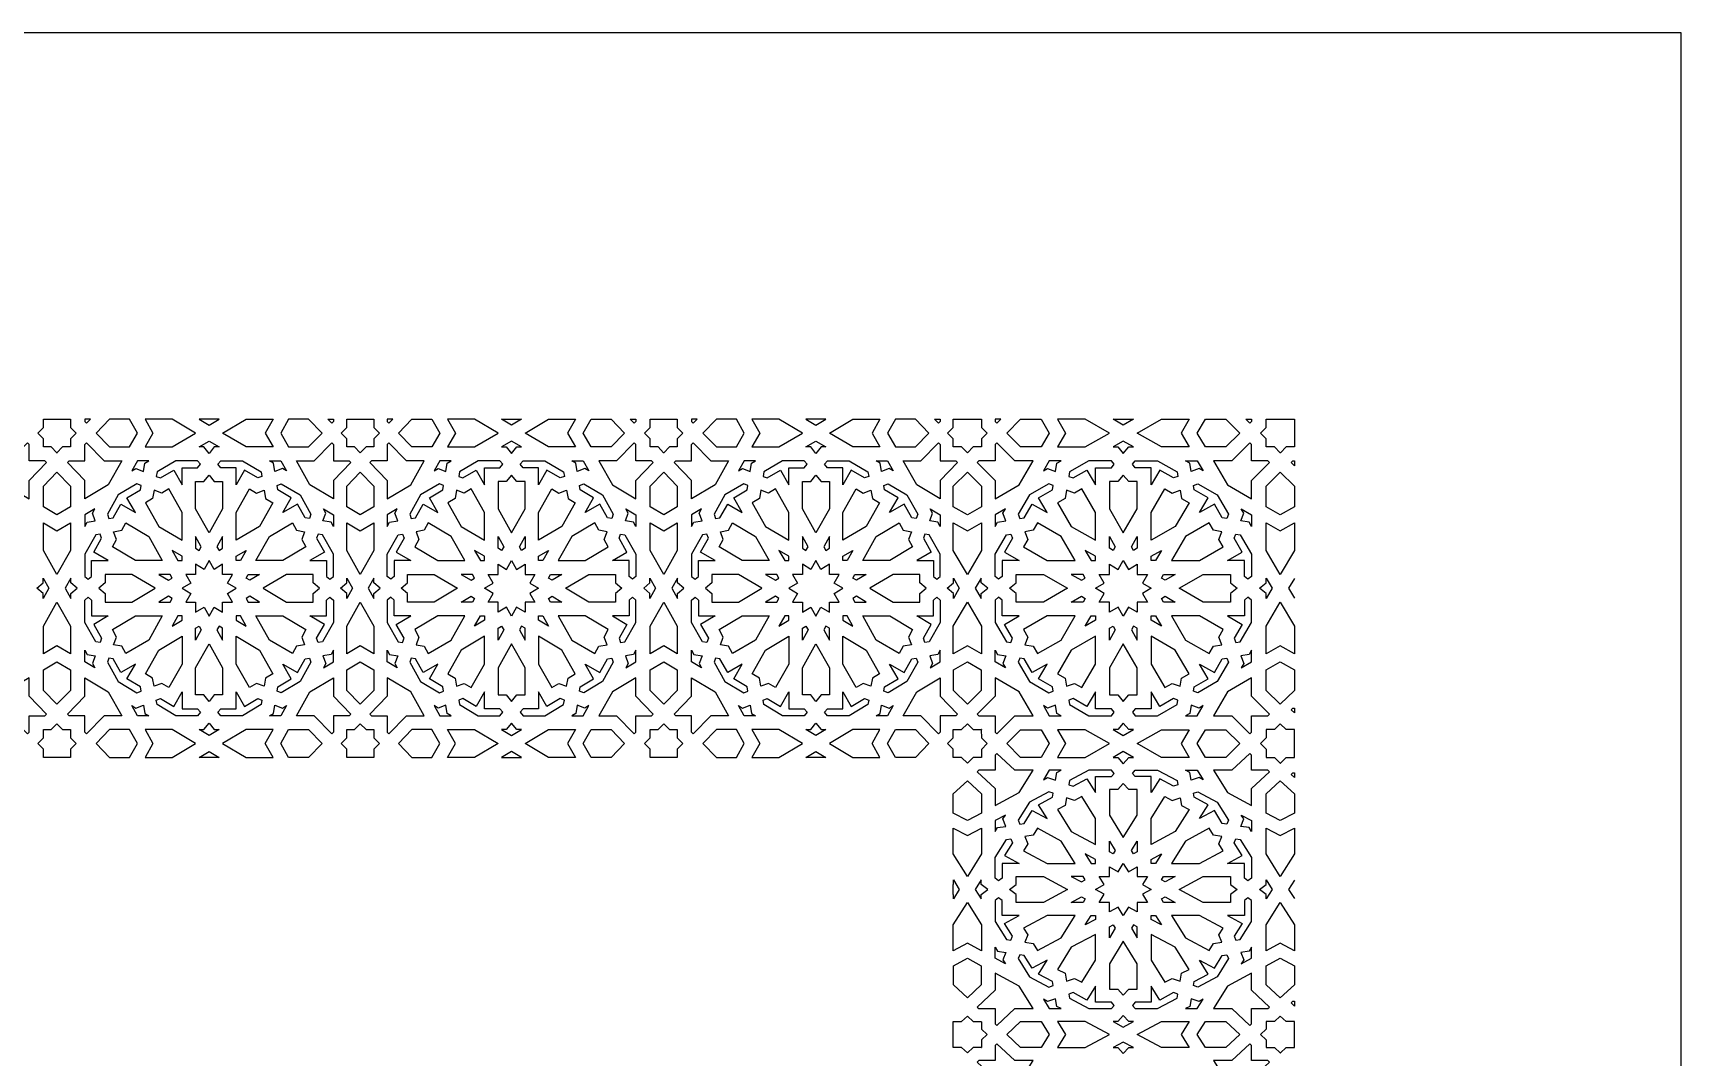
# Model space of a CAD drawing. Extents: x -430 to 430, y -362 to 362.
# Drawn here: x 89 to 430, y 150.5 to 362.5 of the extents above; entities that cross this region are included whole.
import ezdxf

# ---------------------------------------------------------------- set-up
doc = ezdxf.new("R2010")
doc.units = 0
doc.layers.add('LAYER_1', color=18, linetype='CONTINUOUS')

msp = doc.modelspace()

# ---------------------------------------------------------------- linework, layer by layer
at = {"layer": 'LAYER_1'}
for points in [[(-430, -362.5), (430, -362.5), (430, 362.5), (-430, 362.5)], [(94.01, 282.52), (96.82, 282.52), (96.83, 282.52), (96.83, 280.84), (97.98, 279.65), (96.83, 278.47), (96.83, 276.78), (96.82, 276.78), (95.19, 276.78), (94.02, 275.6), (94.03, 275.6), (94.03, 275.6), (94.03, 275.6), (94.03, 275.6), (94.03, 275.6), (94.02, 275.6), (94.02, 275.6), (94.02, 275.6), (94.01, 275.6), (94.01, 275.6), (94.01, 275.6), (94, 275.6), (94, 275.6), (94, 275.6), (94, 275.6), (93.99, 275.6), (94, 275.6), (94, 275.6), (92.84, 276.78), (91.21, 276.78), (91.2, 276.78), (91.2, 278.47), (90.04, 279.65), (91.2, 280.84), (91.2, 282.52), (91.21, 282.52)], [(99.8, 282.52), (99.8, 282.03), (100.13, 281.68), (100.95, 282.52)], [(102.11, 279.65), (104.91, 276.78), (109.04, 276.78), (110.66, 279.65), (109.04, 282.52), (104.91, 282.52)], [(112.27, 282.52), (113.88, 279.65), (112.27, 276.78), (117.86, 276.78), (122.7, 279.65), (117.86, 282.52)], [(123.45, 282.52), (125.49, 281.31), (127.54, 282.52)], [(138.72, 282.52), (137.1, 279.65), (138.72, 276.78), (133.13, 276.78), (128.29, 279.65), (133.13, 282.52)], [(141.94, 282.52), (140.33, 279.65), (141.94, 276.78), (146.08, 276.78), (148.88, 279.65), (146.08, 282.52)], [(150.04, 282.52), (151.19, 282.52), (151.19, 282.03), (150.85, 281.68)], [(156.77, 282.52), (159.58, 282.52), (159.58, 282.52), (159.58, 280.84), (160.74, 279.65), (159.58, 278.47), (159.58, 276.78), (159.58, 276.78), (157.95, 276.78), (156.77, 275.6), (155.6, 276.78), (153.97, 276.78), (153.96, 276.78), (153.96, 278.47), (152.81, 279.65), (153.96, 280.84), (153.96, 282.52), (153.97, 282.52)], [(163.51, 282.52), (162.36, 282.52), (162.36, 282.03), (162.69, 281.68)], [(171.6, 282.52), (173.22, 279.65), (171.6, 276.78), (167.46, 276.78), (164.67, 279.65), (167.46, 282.52)], [(174.83, 282.52), (176.44, 279.65), (174.83, 276.78), (180.42, 276.78), (185.26, 279.65), (180.42, 282.52)], [(190.1, 282.52), (188.05, 281.31), (186.01, 282.52)], [(201.28, 282.52), (199.66, 279.65), (201.28, 276.78), (195.69, 276.78), (190.85, 279.65), (195.69, 282.52)], [(211.44, 279.65), (208.64, 276.78), (204.5, 276.78), (202.89, 279.65), (204.5, 282.52), (208.64, 282.52)], [(213.75, 282.52), (213.75, 282.03), (213.41, 281.68), (212.59, 282.52)], [(219.54, 282.52), (222.34, 282.52), (222.35, 282.52), (222.35, 280.84), (223.5, 279.65), (222.35, 278.47), (222.35, 276.78), (222.34, 276.78), (220.71, 276.78), (219.55, 275.6), (219.55, 275.6), (219.56, 275.6), (219.55, 275.6), (219.55, 275.6), (219.55, 275.6), (219.54, 275.6), (219.54, 275.6), (219.54, 275.6), (219.54, 275.6), (219.53, 275.6), (219.53, 275.6), (219.53, 275.6), (219.52, 275.6), (219.52, 275.6), (219.52, 275.6), (219.51, 275.6), (219.52, 275.6), (219.52, 275.6), (218.36, 276.78), (216.73, 276.78), (216.72, 276.78), (216.72, 278.47), (215.57, 279.65), (216.72, 280.84), (216.72, 282.52), (216.73, 282.52)], [(225.32, 282.52), (225.32, 282.03), (225.66, 281.68), (226.48, 282.52)], [(227.63, 279.65), (230.43, 276.78), (234.57, 276.78), (236.18, 279.65), (234.57, 282.52), (230.43, 282.52)], [(237.79, 282.52), (239.41, 279.65), (237.79, 276.78), (243.38, 276.78), (248.22, 279.65), (243.38, 282.52)], [(248.97, 282.52), (251.02, 281.31), (253.06, 282.52)], [(264.24, 282.52), (262.63, 279.65), (264.24, 276.78), (258.65, 276.78), (253.81, 279.65), (258.65, 282.52)], [(267.47, 282.52), (265.85, 279.65), (267.47, 276.78), (271.61, 276.78), (274.4, 279.65), (271.61, 282.52)], [(275.56, 282.52), (276.71, 282.52), (276.71, 282.03), (276.38, 281.68)], [(282.35, 282.52), (285.24, 282.52), (285.25, 282.52), (285.25, 280.84), (286.44, 279.65), (285.25, 278.47), (285.25, 276.78), (285.24, 276.78), (283.56, 276.78), (282.35, 275.6), (281.14, 276.78), (279.45, 276.78), (279.45, 276.78), (279.45, 278.47), (278.25, 279.65), (279.45, 280.84), (279.45, 282.52), (279.45, 282.52)], [(289.3, 282.52), (288.1, 282.52), (288.1, 282.03), (288.45, 281.68)], [(297.65, 282.52), (299.31, 279.65), (297.65, 276.78), (293.38, 276.78), (290.49, 279.65), (293.38, 282.52)], [(300.98, 282.52), (302.64, 279.65), (300.98, 276.78), (306.74, 276.78), (311.74, 279.65), (306.74, 282.52)], [(316.73, 282.52), (314.62, 281.31), (312.51, 282.52)], [(328.26, 282.52), (326.6, 279.65), (328.26, 276.78), (322.5, 276.78), (317.5, 279.65), (322.5, 282.52)], [(338.74, 279.65), (335.86, 276.78), (331.59, 276.78), (329.93, 279.65), (331.59, 282.52), (335.86, 282.52)], [(341.13, 282.52), (341.13, 282.03), (340.78, 281.68), (339.94, 282.52)], [(350, 278.47), (350, 276.78), (350, 276.78), (348.31, 276.78), (347.11, 275.6), (347.11, 275.6), (347.12, 275.6), (347.12, 275.6), (347.11, 275.6), (347.11, 275.6), (347.11, 275.6), (347.11, 275.6), (347.1, 275.6), (347.1, 275.6), (347.1, 275.6), (347.09, 275.6), (347.09, 275.6), (347.09, 275.6), (347.08, 275.6), (347.08, 275.6), (347.08, 275.6), (347.08, 275.6), (347.09, 275.6), (345.89, 276.78), (344.2, 276.78), (344.2, 276.78), (344.2, 278.47), (343, 279.65), (344.2, 280.84), (344.2, 282.52), (344.2, 282.52), (347.1, 282.52), (350, 282.52), (350, 282.52), (350, 280.84)], [(83.39, 268.94), (88.23, 266.07), (88.23, 269.86), (91.84, 273.57), (91.5, 273.92), (88.23, 273.92), (88.23, 277.28), (87.89, 277.63), (84.28, 273.92), (80.6, 273.92)], [(104.64, 268.94), (99.8, 266.07), (99.8, 269.86), (96.18, 273.57), (96.52, 273.92), (99.8, 273.92), (99.8, 277.28), (100.13, 277.63), (103.75, 273.92), (107.43, 273.92)], [(125.49, 278), (127.54, 276.78), (126.57, 276.78), (125.49, 275.45), (124.41, 276.78), (123.45, 276.78)], [(146.35, 268.94), (143.56, 273.92), (147.24, 273.92), (150.85, 277.63), (151.19, 277.28), (151.19, 273.92), (154.47, 273.92), (154.81, 273.57), (151.19, 269.86), (151.19, 266.07)], [(167.2, 268.94), (169.99, 273.92), (166.31, 273.92), (162.69, 277.63), (162.36, 277.28), (162.36, 273.92), (159.08, 273.92), (158.74, 273.57), (162.36, 269.86), (162.36, 266.07)], [(188.05, 278), (186.01, 276.78), (186.97, 276.78), (188.05, 275.45), (189.13, 276.78), (190.1, 276.78)], [(208.91, 268.94), (213.75, 266.07), (213.75, 269.86), (217.37, 273.57), (217.03, 273.92), (213.75, 273.92), (213.75, 277.28), (213.41, 277.63), (209.8, 273.92), (206.12, 273.92)], [(230.16, 268.94), (225.32, 266.07), (225.32, 269.86), (221.7, 273.57), (222.04, 273.92), (225.32, 273.92), (225.32, 277.28), (225.66, 277.63), (229.27, 273.92), (232.95, 273.92)], [(251.02, 278), (253.06, 276.78), (252.1, 276.78), (251.02, 275.45), (249.94, 276.78), (248.97, 276.78)], [(271.87, 268.94), (269.08, 273.92), (272.76, 273.92), (276.38, 277.63), (276.71, 277.28), (276.71, 273.92), (279.99, 273.92), (280.33, 273.57), (276.71, 269.86), (276.71, 266.07)], [(293.1, 268.94), (295.98, 273.92), (292.18, 273.92), (288.45, 277.63), (288.1, 277.28), (288.1, 273.92), (284.73, 273.92), (284.38, 273.57), (288.1, 269.86), (288.1, 266.07)], [(314.62, 278), (312.51, 276.78), (313.51, 276.78), (314.62, 275.45), (315.73, 276.78), (316.73, 276.78)], [(336.14, 268.94), (341.13, 266.07), (341.13, 269.86), (344.86, 273.57), (344.51, 273.92), (341.13, 273.92), (341.13, 277.28), (340.78, 277.63), (337.06, 273.92), (333.26, 273.92)], [(110.66, 273.92), (109.48, 271.81), (110.31, 272.31), (111.9, 271.71), (112.18, 273.42), (113.02, 273.92)], [(118.61, 273.92), (114.72, 271.61), (114.57, 270.69), (115.42, 270.37), (118.18, 272.01), (119.91, 268.94), (119.91, 272.48), (123.1, 272.48), (123.68, 273.2), (123.1, 273.92)], [(132.38, 273.92), (136.27, 271.61), (136.42, 270.69), (135.57, 270.37), (132.8, 272.01), (131.08, 268.94), (131.08, 272.48), (127.89, 272.48), (127.31, 273.2), (127.89, 273.92)], [(140.33, 273.92), (141.51, 271.81), (140.68, 272.31), (139.09, 271.71), (138.81, 273.42), (137.97, 273.92)], [(173.22, 273.92), (172.04, 271.81), (172.87, 272.31), (174.46, 271.71), (174.74, 273.42), (175.58, 273.92)], [(181.17, 273.92), (177.28, 271.61), (177.13, 270.69), (177.98, 270.37), (180.74, 272.01), (182.47, 268.94), (182.47, 272.48), (185.66, 272.48), (186.24, 273.2), (185.66, 273.92)], [(194.94, 273.92), (198.83, 271.61), (198.98, 270.69), (198.13, 270.37), (195.36, 272.01), (193.64, 268.94), (193.64, 272.48), (190.45, 272.48), (189.87, 273.2), (190.45, 273.92)], [(202.89, 273.92), (204.07, 271.81), (203.24, 272.31), (201.65, 271.71), (201.37, 273.42), (200.53, 273.92)], [(236.18, 273.92), (235, 271.81), (235.83, 272.31), (237.42, 271.71), (237.7, 273.42), (238.54, 273.92)], [(244.13, 273.92), (240.24, 271.61), (240.09, 270.69), (240.94, 270.37), (243.71, 272.01), (245.43, 268.94), (245.43, 272.48), (248.62, 272.48), (249.2, 273.2), (248.62, 273.92)], [(257.9, 273.92), (261.79, 271.61), (261.94, 270.69), (261.09, 270.37), (258.33, 272.01), (256.6, 268.94), (256.6, 272.48), (253.41, 272.48), (252.83, 273.2), (253.41, 273.92)], [(265.85, 273.92), (267.03, 271.81), (266.2, 272.31), (264.61, 271.71), (264.33, 273.42), (263.49, 273.92)], [(299.31, 273.92), (298.09, 271.81), (298.96, 272.31), (300.59, 271.71), (300.88, 273.42), (301.75, 273.92)], [(307.51, 273.92), (303.5, 271.61), (303.34, 270.69), (304.22, 270.37), (307.08, 272.01), (308.85, 268.94), (308.85, 272.48), (312.15, 272.48), (312.75, 273.2), (312.15, 273.92)], [(321.72, 273.92), (325.74, 271.61), (325.89, 270.69), (325.02, 270.37), (322.16, 272.01), (320.39, 268.94), (320.39, 272.48), (317.09, 272.48), (316.49, 273.2), (317.09, 273.92)], [(329.93, 273.92), (331.15, 271.81), (330.28, 272.31), (328.65, 271.71), (328.35, 273.42), (327.49, 273.92)], [(350, 272.91), (349.34, 273.57), (349.69, 273.92), (350, 273.92)], [(94.01, 271.54), (96.83, 268.67), (96.83, 264.42), (94.01, 262.76), (91.2, 264.42), (91.2, 268.67)], [(125.49, 270.95), (126.57, 269.61), (128.29, 269.61), (128.29, 263.97), (125.49, 259), (122.7, 263.97), (122.7, 269.61), (124.41, 269.61)], [(156.77, 271.54), (159.58, 268.67), (159.58, 264.42), (156.77, 262.76), (153.96, 264.42), (153.96, 268.67)], [(188.05, 270.95), (186.97, 269.61), (185.26, 269.61), (185.26, 263.97), (188.05, 259), (190.85, 263.97), (190.85, 269.61), (189.13, 269.61)], [(219.54, 271.54), (222.35, 268.67), (222.35, 264.42), (219.54, 262.76), (216.72, 264.42), (216.72, 268.67)], [(251.02, 270.95), (252.1, 269.61), (253.81, 269.61), (253.81, 263.97), (251.02, 259), (248.22, 263.97), (248.22, 269.61), (249.94, 269.61)], [(282.35, 271.54), (285.25, 268.67), (285.25, 264.42), (282.35, 262.76), (279.45, 264.42), (279.45, 268.67)], [(314.62, 270.95), (313.51, 269.61), (311.74, 269.61), (311.74, 263.97), (314.62, 259), (317.5, 263.97), (317.5, 269.61), (315.73, 269.61)], [(347.1, 271.54), (350, 268.67), (350, 264.42), (347.1, 262.76), (344.2, 264.42), (344.2, 268.67)], [(106.68, 266.84), (104.44, 262.85), (104.75, 261.97), (105.65, 262.13), (107.24, 264.97), (110.23, 263.2), (108.5, 266.27), (111.27, 267.91), (111.42, 268.83), (110.57, 269.15)], [(114.09, 267.81), (113.81, 266.1), (112.32, 265.22), (115.07, 260.34), (119.91, 257.47), (119.91, 263.21), (117.16, 268.09), (115.68, 267.21)], [(136.9, 267.81), (137.18, 266.1), (138.67, 265.22), (135.92, 260.34), (131.08, 257.47), (131.08, 263.21), (133.83, 268.09), (135.31, 267.21)], [(144.31, 266.84), (146.55, 262.85), (146.24, 261.97), (145.34, 262.13), (143.75, 264.97), (140.76, 263.2), (142.49, 266.27), (139.72, 267.91), (139.57, 268.83), (140.42, 269.15)], [(169.24, 266.84), (166.99, 262.85), (167.31, 261.97), (168.21, 262.13), (169.8, 264.97), (172.79, 263.2), (171.06, 266.27), (173.83, 267.91), (173.98, 268.83), (173.13, 269.15)], [(176.65, 267.81), (176.37, 266.1), (174.88, 265.22), (177.62, 260.34), (182.47, 257.47), (182.47, 263.21), (179.72, 268.09), (178.24, 267.21)], [(199.46, 267.81), (199.74, 266.1), (201.23, 265.22), (198.48, 260.34), (193.64, 257.47), (193.64, 263.21), (196.39, 268.09), (197.87, 267.21)], [(206.87, 266.84), (209.11, 262.85), (208.8, 261.97), (207.9, 262.13), (206.3, 264.97), (203.32, 263.2), (205.04, 266.27), (202.28, 267.91), (202.13, 268.83), (202.98, 269.15)], [(232.2, 266.84), (229.96, 262.85), (230.27, 261.97), (231.17, 262.13), (232.77, 264.97), (235.75, 263.2), (234.03, 266.27), (236.79, 267.91), (236.94, 268.83), (236.09, 269.15)], [(239.61, 267.81), (239.33, 266.1), (237.84, 265.22), (240.59, 260.34), (245.43, 257.47), (245.43, 263.21), (242.68, 268.09), (241.2, 267.21)], [(262.42, 267.81), (262.7, 266.1), (264.19, 265.22), (261.45, 260.34), (256.6, 257.47), (256.6, 263.21), (259.35, 268.09), (260.83, 267.21)], [(269.83, 266.84), (272.08, 262.85), (271.76, 261.97), (270.86, 262.13), (269.27, 264.97), (266.28, 263.2), (268.01, 266.27), (265.24, 267.91), (265.09, 268.83), (265.94, 269.15)], [(295.21, 266.84), (292.89, 262.85), (293.22, 261.97), (294.14, 262.13), (295.79, 264.97), (298.87, 263.2), (297.09, 266.27), (299.94, 267.91), (300.1, 268.83), (299.22, 269.15)], [(302.85, 267.81), (302.56, 266.1), (301.03, 265.22), (303.86, 260.34), (308.85, 257.47), (308.85, 263.21), (306.02, 268.09), (304.49, 267.21)], [(326.39, 267.81), (326.68, 266.1), (328.21, 265.22), (325.38, 260.34), (320.39, 257.47), (320.39, 263.21), (323.22, 268.09), (324.75, 267.21)], [(334.03, 266.84), (336.35, 262.85), (336.02, 261.97), (335.1, 262.13), (333.45, 264.97), (330.37, 263.2), (332.15, 266.27), (329.29, 267.91), (329.14, 268.83), (330.01, 269.15)], [(99.8, 262.76), (99.8, 260.33), (100.28, 261.19), (101.95, 261.49), (101.36, 263.11), (101.84, 263.97)], [(151.19, 262.76), (151.19, 260.33), (150.71, 261.19), (149.04, 261.49), (149.63, 263.11), (149.15, 263.97)], [(162.36, 262.76), (162.36, 260.33), (162.84, 261.19), (164.51, 261.49), (163.92, 263.11), (164.4, 263.97)], [(213.75, 262.76), (213.75, 260.33), (213.27, 261.19), (211.6, 261.49), (212.19, 263.11), (211.71, 263.97)], [(225.32, 262.76), (225.32, 260.33), (225.8, 261.19), (227.47, 261.49), (226.88, 263.11), (227.36, 263.97)], [(276.71, 262.76), (276.71, 260.33), (276.23, 261.19), (274.56, 261.49), (275.15, 263.11), (274.67, 263.97)], [(288.1, 262.76), (288.1, 260.33), (288.6, 261.19), (290.32, 261.49), (289.72, 263.11), (290.22, 263.97)], [(341.13, 262.76), (341.13, 260.33), (340.63, 261.19), (338.91, 261.49), (339.52, 263.11), (339.02, 263.97)], [(94.01, 259.45), (96.83, 261.1), (96.83, 255.36), (94.01, 250.39), (91.2, 255.36), (91.2, 261.1)], [(115.81, 253.26), (110.23, 253.26), (105.47, 256.08), (106.33, 257.61), (105.74, 259.24), (107.41, 259.53), (108.27, 261.05), (113.02, 258.23)], [(145.25, 259.24), (144.66, 257.61), (145.52, 256.08), (140.76, 253.26), (135.17, 253.26), (137.97, 258.23), (142.72, 261.05), (143.58, 259.53)], [(156.77, 259.45), (159.58, 261.1), (159.58, 255.36), (156.77, 250.39), (153.96, 255.36), (153.96, 261.1)], [(168.3, 259.24), (168.89, 257.61), (168.03, 256.08), (172.78, 253.26), (178.37, 253.26), (175.58, 258.23), (170.83, 261.05), (169.97, 259.53)], [(197.73, 253.26), (203.32, 253.26), (208.08, 256.08), (207.22, 257.61), (207.81, 259.24), (206.14, 259.53), (205.28, 261.05), (200.53, 258.23)], [(219.54, 259.45), (222.35, 261.1), (222.35, 255.36), (219.54, 250.39), (216.72, 255.36), (216.72, 261.1)], [(241.34, 253.26), (235.75, 253.26), (230.99, 256.08), (231.85, 257.61), (231.26, 259.24), (232.93, 259.53), (233.79, 261.05), (238.54, 258.23)], [(270.77, 259.24), (270.18, 257.61), (271.04, 256.08), (266.29, 253.26), (260.7, 253.26), (263.49, 258.23), (268.24, 261.05), (269.1, 259.53)], [(282.35, 259.45), (285.25, 261.1), (285.25, 255.36), (282.35, 250.39), (279.45, 255.36), (279.45, 261.1)], [(294.24, 259.24), (294.85, 257.61), (293.96, 256.08), (298.87, 253.26), (304.63, 253.26), (301.75, 258.23), (296.84, 261.05), (295.96, 259.53)], [(324.61, 253.26), (330.37, 253.26), (335.28, 256.08), (334.39, 257.61), (335, 259.24), (333.28, 259.53), (332.39, 261.05), (327.49, 258.23)], [(347.1, 259.45), (350, 261.1), (350, 255.36), (347.1, 250.39), (344.2, 255.36), (344.2, 261.1)], [(99.8, 254.6), (99.8, 249.98), (100.49, 249.39), (101.19, 249.98), (101.19, 253.26), (104.64, 253.26), (101.65, 255.03), (103.25, 257.87), (102.94, 258.75), (102.04, 258.59)], [(122.7, 258.24), (122.7, 255.81), (123.45, 255.36), (123.88, 256.13)], [(128.29, 258.24), (127.11, 256.13), (127.54, 255.36), (128.29, 255.81)], [(146.35, 253.26), (149.8, 253.26), (149.8, 249.98), (150.49, 249.39), (151.19, 249.98), (151.19, 254.6), (148.95, 258.59), (148.05, 258.75), (147.74, 257.87), (149.33, 255.03)], [(167.2, 253.26), (163.75, 253.26), (163.75, 249.98), (163.05, 249.39), (162.36, 249.98), (162.36, 254.6), (164.6, 258.59), (165.5, 258.75), (165.81, 257.87), (164.21, 255.03)], [(185.26, 258.24), (186.44, 256.13), (186.01, 255.36), (185.26, 255.81)], [(190.85, 258.24), (190.85, 255.81), (190.1, 255.36), (189.67, 256.13)], [(213.75, 254.6), (213.75, 249.98), (213.05, 249.39), (212.36, 249.98), (212.36, 253.26), (208.91, 253.26), (211.89, 255.03), (210.3, 257.87), (210.61, 258.75), (211.51, 258.59)], [(225.32, 254.6), (225.32, 249.98), (226.02, 249.39), (226.71, 249.98), (226.71, 253.26), (230.16, 253.26), (227.18, 255.03), (228.77, 257.87), (228.46, 258.75), (227.56, 258.59)], [(248.22, 258.24), (248.22, 255.81), (248.97, 255.36), (249.4, 256.13)], [(253.81, 258.24), (252.63, 256.13), (253.06, 255.36), (253.81, 255.81)], [(271.87, 253.26), (275.32, 253.26), (275.32, 249.98), (276.02, 249.39), (276.71, 249.98), (276.71, 254.6), (274.47, 258.59), (273.57, 258.75), (273.26, 257.87), (274.86, 255.03)], [(293.1, 253.26), (289.55, 253.26), (289.55, 249.98), (288.83, 249.39), (288.1, 249.98), (288.1, 254.6), (290.42, 258.59), (291.35, 258.75), (291.67, 257.87), (290.02, 255.03)], [(311.74, 258.24), (312.95, 256.13), (312.51, 255.36), (311.74, 255.81)], [(317.5, 258.24), (317.5, 255.81), (316.73, 255.36), (316.28, 256.13)], [(341.13, 254.6), (341.13, 249.98), (340.41, 249.39), (339.69, 249.98), (339.69, 253.26), (336.14, 253.26), (339.22, 255.03), (337.57, 257.87), (337.89, 258.75), (338.82, 258.59)], [(117.86, 255.37), (119.04, 253.26), (119.91, 253.26), (119.91, 254.15)], [(122.7, 242.55), (124.47, 243.6), (125.49, 241.78), (126.52, 243.6), (128.29, 242.55), (128.29, 244.65), (130.33, 244.65), (129.31, 246.47), (131.08, 247.52), (129.31, 248.57), (130.33, 250.39), (128.29, 250.39), (128.29, 252.5), (126.52, 251.44), (125.49, 253.26), (124.47, 251.44), (122.7, 252.5), (122.7, 250.39), (120.65, 250.39), (121.68, 248.57), (119.91, 247.52), (121.68, 246.47), (120.65, 244.65), (122.7, 244.65)], [(133.13, 255.37), (131.95, 253.26), (131.08, 253.26), (131.08, 254.15)], [(180.42, 255.37), (181.6, 253.26), (182.47, 253.26), (182.47, 254.15)], [(190.85, 242.55), (189.08, 243.6), (188.05, 241.78), (187.03, 243.6), (185.26, 242.55), (185.26, 244.65), (183.21, 244.65), (184.24, 246.47), (182.46, 247.52), (184.24, 248.57), (183.21, 250.39), (185.26, 250.39), (185.26, 252.5), (187.03, 251.44), (188.05, 253.26), (189.08, 251.44), (190.85, 252.5), (190.85, 250.39), (192.89, 250.39), (191.87, 248.57), (193.64, 247.52), (191.87, 246.47), (192.89, 244.65), (190.85, 244.65)], [(195.69, 255.37), (194.51, 253.26), (193.64, 253.26), (193.64, 254.15)], [(243.38, 255.37), (244.56, 253.26), (245.43, 253.26), (245.43, 254.15)], [(248.22, 242.55), (249.99, 243.6), (251.02, 241.78), (252.04, 243.6), (253.81, 242.55), (253.81, 244.65), (255.86, 244.65), (254.83, 246.47), (256.61, 247.52), (254.83, 248.57), (255.86, 250.39), (253.81, 250.39), (253.81, 252.5), (252.04, 251.44), (251.02, 253.26), (249.99, 251.44), (248.22, 252.5), (248.22, 250.39), (246.18, 250.39), (247.2, 248.57), (245.43, 247.52), (247.2, 246.47), (246.18, 244.65), (248.22, 244.65)], [(258.65, 255.37), (257.47, 253.26), (256.6, 253.26), (256.6, 254.15)], [(306.74, 255.37), (307.96, 253.26), (308.85, 253.26), (308.85, 254.15)], [(317.5, 242.55), (315.67, 243.6), (314.62, 241.78), (313.56, 243.6), (311.74, 242.55), (311.74, 244.65), (309.63, 244.65), (310.68, 246.47), (308.85, 247.52), (310.68, 248.57), (309.63, 250.39), (311.74, 250.39), (311.74, 252.5), (313.56, 251.44), (314.62, 253.26), (315.67, 251.44), (317.5, 252.5), (317.5, 250.39), (319.61, 250.39), (318.56, 248.57), (320.39, 247.52), (318.56, 246.47), (319.61, 244.65), (317.5, 244.65)], [(322.5, 255.37), (321.28, 253.26), (320.39, 253.26), (320.39, 254.15)], [(89.87, 247.52), (91.17, 248.63), (91.17, 249.63), (92.35, 247.52), (91.17, 245.42), (91.17, 246.42)], [(98.16, 247.52), (96.86, 248.63), (96.86, 249.63), (95.68, 247.52), (96.86, 245.42), (96.86, 246.42)], [(102.68, 247.52), (103.99, 246.42), (103.99, 244.65), (109.48, 244.65), (114.32, 247.52), (109.48, 250.39), (103.99, 250.39), (103.99, 248.63)], [(115.06, 250.39), (117.11, 249.18), (117.86, 249.63), (117.43, 250.39)], [(135.92, 250.39), (133.88, 249.18), (133.13, 249.63), (133.56, 250.39)], [(136.67, 247.52), (141.51, 244.65), (147, 244.65), (147, 246.42), (148.3, 247.52), (147, 248.63), (147, 250.39), (141.51, 250.39)], [(152.68, 247.52), (153.99, 248.63), (153.99, 249.63), (155.17, 247.52), (153.99, 245.42), (153.99, 246.42)], [(160.86, 247.52), (159.56, 248.63), (159.56, 249.63), (158.38, 247.52), (159.56, 245.42), (159.56, 246.42)], [(176.88, 247.52), (172.04, 244.65), (166.55, 244.65), (166.55, 246.42), (165.24, 247.52), (166.55, 248.63), (166.55, 250.39), (172.04, 250.39)], [(177.62, 250.39), (179.67, 249.18), (180.42, 249.63), (179.99, 250.39)], [(198.48, 250.39), (196.44, 249.18), (195.69, 249.63), (196.12, 250.39)], [(210.86, 247.52), (209.56, 246.42), (209.56, 244.65), (204.07, 244.65), (199.23, 247.52), (204.07, 250.39), (209.56, 250.39), (209.56, 248.63)], [(215.39, 247.52), (216.69, 248.63), (216.69, 249.63), (217.87, 247.52), (216.69, 245.42), (216.69, 246.42)], [(223.68, 247.52), (222.38, 248.63), (222.38, 249.63), (221.2, 247.52), (222.38, 245.42), (222.38, 246.42)], [(228.21, 247.52), (229.51, 246.42), (229.51, 244.65), (235, 244.65), (239.84, 247.52), (235, 250.39), (229.51, 250.39), (229.51, 248.63)], [(240.59, 250.39), (242.63, 249.18), (243.38, 249.63), (242.95, 250.39)], [(261.45, 250.39), (259.4, 249.18), (258.65, 249.63), (259.08, 250.39)], [(262.19, 247.52), (267.03, 244.65), (272.52, 244.65), (272.52, 246.42), (273.83, 247.52), (272.52, 248.63), (272.52, 250.39), (267.03, 250.39)], [(278.21, 247.52), (279.51, 248.63), (279.51, 249.63), (280.69, 247.52), (279.51, 245.42), (279.51, 246.42)], [(286.57, 247.52), (285.22, 248.63), (285.22, 249.63), (284, 247.52), (285.22, 245.42), (285.22, 246.42)], [(303.09, 247.52), (298.09, 244.65), (292.43, 244.65), (292.43, 246.42), (291.09, 247.52), (292.43, 248.63), (292.43, 250.39), (298.09, 250.39)], [(303.86, 250.39), (305.97, 249.18), (306.74, 249.63), (306.3, 250.39)], [(325.38, 250.39), (323.27, 249.18), (322.5, 249.63), (322.94, 250.39)], [(338.15, 247.52), (336.81, 246.42), (336.81, 244.65), (331.15, 244.65), (326.15, 247.52), (331.15, 250.39), (336.81, 250.39), (336.81, 248.63)], [(342.82, 247.52), (344.16, 248.63), (344.16, 249.63), (345.38, 247.52), (344.16, 245.42), (344.16, 246.42)], [(104.64, 241.79), (101.65, 240.02), (103.25, 237.18), (102.94, 236.3), (102.04, 236.46), (99.8, 240.45), (99.8, 245.07), (100.49, 245.66), (101.19, 245.07), (101.19, 241.79)], [(115.06, 244.65), (117.43, 244.65), (117.86, 245.42), (117.11, 245.87)], [(133.13, 245.42), (133.56, 244.65), (135.92, 244.65), (133.88, 245.87)], [(146.35, 241.79), (149.8, 241.79), (149.8, 245.07), (150.49, 245.66), (151.19, 245.07), (151.19, 240.45), (148.95, 236.46), (148.05, 236.3), (147.74, 237.18), (149.33, 240.02)], [(167.2, 241.79), (163.75, 241.79), (163.75, 245.07), (163.05, 245.66), (162.36, 245.07), (162.36, 240.45), (164.6, 236.46), (165.5, 236.3), (165.81, 237.18), (164.21, 240.02)], [(180.42, 245.42), (179.99, 244.65), (177.62, 244.65), (179.67, 245.87)], [(198.48, 244.65), (196.12, 244.65), (195.69, 245.42), (196.44, 245.87)], [(208.91, 241.79), (211.89, 240.02), (210.3, 237.18), (210.61, 236.3), (211.51, 236.46), (213.75, 240.45), (213.75, 245.07), (213.05, 245.66), (212.36, 245.07), (212.36, 241.79)], [(230.16, 241.79), (227.18, 240.02), (228.77, 237.18), (228.46, 236.3), (227.56, 236.46), (225.32, 240.45), (225.32, 245.07), (226.02, 245.66), (226.71, 245.07), (226.71, 241.79)], [(240.59, 244.65), (242.95, 244.65), (243.38, 245.42), (242.63, 245.87)], [(258.65, 245.42), (259.08, 244.65), (261.45, 244.65), (259.4, 245.87)], [(271.87, 241.79), (275.32, 241.79), (275.32, 245.07), (276.02, 245.66), (276.71, 245.07), (276.71, 240.45), (274.47, 236.46), (273.57, 236.3), (273.26, 237.18), (274.86, 240.02)], [(293.1, 241.79), (289.55, 241.79), (289.55, 245.07), (288.83, 245.66), (288.1, 245.07), (288.1, 240.45), (290.42, 236.46), (291.35, 236.3), (291.67, 237.18), (290.02, 240.02)], [(306.74, 245.42), (306.3, 244.65), (303.86, 244.65), (305.97, 245.87)], [(325.38, 244.65), (322.94, 244.65), (322.5, 245.42), (323.27, 245.87)], [(336.14, 241.79), (339.22, 240.02), (337.57, 237.18), (337.89, 236.3), (338.82, 236.46), (341.13, 240.45), (341.13, 245.07), (340.41, 245.66), (339.69, 245.07), (339.69, 241.79)], [(94.01, 244.66), (96.83, 239.68), (96.83, 233.94), (94.01, 235.6), (91.2, 233.94), (91.2, 239.68)], [(156.77, 244.66), (159.58, 239.68), (159.58, 233.94), (156.77, 235.6), (153.96, 233.94), (153.96, 239.68)], [(219.54, 244.66), (222.35, 239.68), (222.35, 233.94), (219.54, 235.6), (216.72, 233.94), (216.72, 239.68)], [(282.35, 244.66), (285.25, 239.68), (285.25, 233.94), (282.35, 235.6), (279.45, 233.94), (279.45, 239.68)], [(347.1, 244.66), (350, 239.68), (350, 233.94), (347.1, 235.6), (344.2, 233.94), (344.2, 239.68)], [(105.74, 235.81), (106.33, 237.44), (105.47, 238.97), (110.23, 241.79), (115.81, 241.79), (113.02, 236.81), (108.27, 234), (107.41, 235.52)], [(117.86, 239.68), (119.91, 240.9), (119.91, 241.79), (119.04, 241.79)], [(123.45, 239.68), (123.88, 238.92), (122.7, 236.81), (122.7, 239.24)], [(127.54, 239.68), (127.11, 238.92), (128.29, 236.81), (128.29, 239.24)], [(131.08, 241.79), (131.08, 240.9), (133.13, 239.68), (131.95, 241.79)], [(145.25, 235.81), (143.58, 235.52), (142.72, 234), (137.97, 236.81), (135.17, 241.79), (140.76, 241.79), (145.52, 238.97), (144.66, 237.44)], [(168.3, 235.81), (169.97, 235.52), (170.83, 234), (175.58, 236.81), (178.37, 241.79), (172.78, 241.79), (168.03, 238.97), (168.89, 237.44)], [(182.47, 241.79), (182.47, 240.9), (180.42, 239.68), (181.6, 241.79)], [(186.01, 239.68), (186.44, 238.92), (185.26, 236.81), (185.26, 239.24)], [(190.1, 239.68), (189.67, 238.92), (190.85, 236.81), (190.85, 239.24)], [(195.69, 239.68), (193.64, 240.9), (193.64, 241.79), (194.51, 241.79)], [(207.81, 235.81), (207.22, 237.44), (208.08, 238.97), (203.32, 241.79), (197.73, 241.79), (200.53, 236.81), (205.28, 234), (206.14, 235.52)], [(231.26, 235.81), (231.85, 237.44), (230.99, 238.97), (235.75, 241.79), (241.34, 241.79), (238.54, 236.81), (233.79, 234), (232.93, 235.52)], [(243.38, 239.68), (245.43, 240.9), (245.43, 241.79), (244.56, 241.79)], [(248.97, 239.68), (249.4, 238.92), (248.22, 236.81), (248.22, 239.24)], [(253.06, 239.68), (252.63, 238.92), (253.81, 236.81), (253.81, 239.24)], [(256.6, 241.79), (256.6, 240.9), (258.65, 239.68), (257.47, 241.79)], [(270.77, 235.81), (269.1, 235.52), (268.24, 234), (263.49, 236.81), (260.7, 241.79), (266.29, 241.79), (271.04, 238.97), (270.18, 237.44)], [(294.24, 235.81), (295.96, 235.52), (296.84, 234), (301.75, 236.81), (304.63, 241.79), (298.87, 241.79), (293.96, 238.97), (294.85, 237.44)], [(308.85, 241.79), (308.85, 240.9), (306.74, 239.68), (307.96, 241.79)], [(312.51, 239.68), (312.95, 238.92), (311.74, 236.81), (311.74, 239.24)], [(316.73, 239.68), (316.28, 238.92), (317.5, 236.81), (317.5, 239.24)], [(322.5, 239.68), (320.39, 240.9), (320.39, 241.79), (321.28, 241.79)], [(335, 235.81), (334.39, 237.44), (335.28, 238.97), (330.37, 241.79), (324.61, 241.79), (327.49, 236.81), (332.39, 234), (333.28, 235.52)], [(119.91, 237.58), (119.91, 231.84), (117.16, 226.96), (115.68, 227.84), (114.09, 227.24), (113.81, 228.95), (112.32, 229.83), (115.07, 234.71)], [(125.49, 236.05), (128.29, 231.08), (128.29, 225.44), (126.57, 225.44), (125.49, 224.1), (124.41, 225.44), (122.7, 225.44), (122.7, 231.08)], [(136.9, 227.24), (135.31, 227.84), (133.83, 226.96), (131.08, 231.84), (131.08, 237.58), (135.92, 234.71), (138.67, 229.83), (137.18, 228.95)], [(176.65, 227.24), (178.24, 227.84), (179.72, 226.96), (182.47, 231.84), (182.47, 237.58), (177.62, 234.71), (174.88, 229.83), (176.37, 228.95)], [(188.05, 236.05), (185.26, 231.08), (185.26, 225.44), (186.97, 225.44), (188.05, 224.1), (189.13, 225.44), (190.85, 225.44), (190.85, 231.08)], [(193.64, 237.58), (193.64, 231.84), (196.39, 226.96), (197.87, 227.84), (199.46, 227.24), (199.74, 228.95), (201.23, 229.83), (198.48, 234.71)], [(245.43, 237.58), (245.43, 231.84), (242.68, 226.96), (241.2, 227.84), (239.61, 227.24), (239.33, 228.95), (237.84, 229.83), (240.59, 234.71)], [(251.02, 236.05), (253.81, 231.08), (253.81, 225.44), (252.1, 225.44), (251.02, 224.1), (249.94, 225.44), (248.22, 225.44), (248.22, 231.08)], [(262.42, 227.24), (260.83, 227.84), (259.35, 226.96), (256.6, 231.84), (256.6, 237.58), (261.45, 234.71), (264.19, 229.83), (262.7, 228.95)], [(302.85, 227.24), (304.49, 227.84), (306.02, 226.96), (308.85, 231.84), (308.85, 237.58), (303.86, 234.71), (301.03, 229.83), (302.56, 228.95)], [(314.62, 236.05), (311.74, 231.08), (311.74, 225.44), (313.51, 225.44), (314.62, 224.1), (315.73, 225.44), (317.5, 225.44), (317.5, 231.08)], [(320.39, 237.58), (320.39, 231.84), (323.22, 226.96), (324.75, 227.84), (326.39, 227.24), (326.68, 228.95), (328.21, 229.83), (325.38, 234.71)], [(94.01, 232.29), (96.83, 230.63), (96.83, 226.38), (94.01, 223.51), (91.2, 226.38), (91.2, 230.63)], [(101.95, 233.56), (101.36, 231.93), (101.84, 231.07), (99.8, 232.29), (99.8, 234.71), (100.28, 233.85)], [(106.68, 228.21), (110.57, 225.9), (111.42, 226.22), (111.27, 227.14), (108.5, 228.78), (110.23, 231.84), (107.24, 230.08), (105.65, 232.92), (104.75, 233.07), (104.44, 232.2)], [(140.76, 231.84), (143.75, 230.08), (145.34, 232.92), (146.24, 233.07), (146.55, 232.2), (144.31, 228.21), (140.42, 225.9), (139.57, 226.22), (139.72, 227.14), (142.49, 228.78)], [(149.04, 233.56), (149.63, 231.93), (149.15, 231.07), (151.19, 232.29), (151.19, 234.71), (150.71, 233.85)], [(156.77, 232.29), (159.57, 230.63), (159.57, 226.38), (156.77, 223.51), (153.98, 226.38), (153.98, 230.63)], [(164.51, 233.56), (163.92, 231.93), (164.4, 231.07), (162.36, 232.29), (162.36, 234.71), (162.84, 233.85)], [(172.79, 231.84), (169.8, 230.08), (168.21, 232.92), (167.31, 233.07), (166.99, 232.2), (169.24, 228.21), (173.13, 225.9), (173.98, 226.22), (173.83, 227.14), (171.06, 228.78)], [(206.87, 228.21), (202.98, 225.9), (202.13, 226.22), (202.28, 227.14), (205.04, 228.78), (203.32, 231.84), (206.3, 230.08), (207.9, 232.92), (208.8, 233.07), (209.11, 232.2)], [(211.6, 233.56), (212.19, 231.93), (211.71, 231.07), (213.75, 232.29), (213.75, 234.71), (213.27, 233.85)], [(219.54, 232.29), (222.35, 230.63), (222.35, 226.38), (219.54, 223.51), (216.72, 226.38), (216.72, 230.63)], [(227.47, 233.56), (226.88, 231.93), (227.36, 231.07), (225.32, 232.29), (225.32, 234.71), (225.8, 233.85)], [(232.2, 228.21), (236.09, 225.9), (236.94, 226.22), (236.79, 227.14), (234.03, 228.78), (235.75, 231.84), (232.77, 230.08), (231.17, 232.92), (230.27, 233.07), (229.96, 232.2)], [(266.28, 231.84), (269.27, 230.08), (270.86, 232.92), (271.76, 233.07), (272.08, 232.2), (269.83, 228.21), (265.94, 225.9), (265.09, 226.22), (265.24, 227.14), (268.01, 228.78)], [(274.56, 233.56), (275.15, 231.93), (274.67, 231.07), (276.71, 232.29), (276.71, 234.71), (276.23, 233.85)], [(282.35, 232.29), (285.23, 230.63), (285.23, 226.38), (282.35, 223.51), (279.46, 226.38), (279.46, 230.63)], [(290.32, 233.56), (289.72, 231.93), (290.22, 231.07), (288.1, 232.29), (288.1, 234.71), (288.6, 233.85)], [(298.87, 231.84), (295.79, 230.08), (294.14, 232.92), (293.22, 233.07), (292.89, 232.2), (295.21, 228.21), (299.22, 225.9), (300.1, 226.22), (299.94, 227.14), (297.09, 228.78)], [(334.03, 228.21), (330.01, 225.9), (329.14, 226.22), (329.29, 227.14), (332.15, 228.78), (330.37, 231.84), (333.45, 230.08), (335.1, 232.92), (336.02, 233.07), (336.35, 232.2)], [(338.91, 233.56), (339.52, 231.93), (339.02, 231.07), (341.13, 232.29), (341.13, 234.71), (340.63, 233.85)], [(347.1, 232.29), (350, 230.63), (350, 226.38), (347.1, 223.51), (344.2, 226.38), (344.2, 230.63)], [(83.39, 226.1), (80.6, 221.13), (84.28, 221.13), (87.89, 217.42), (88.23, 217.77), (88.23, 221.13), (91.5, 221.13), (91.84, 221.48), (88.23, 225.19), (88.23, 228.97)], [(104.64, 226.1), (107.43, 221.13), (103.75, 221.13), (100.13, 217.42), (99.8, 217.77), (99.8, 221.13), (96.52, 221.13), (96.18, 221.48), (99.8, 225.19), (99.8, 228.97)], [(154.81, 221.48), (154.47, 221.13), (151.19, 221.13), (151.19, 217.77), (150.85, 217.42), (147.24, 221.13), (143.56, 221.13), (146.35, 226.1), (151.19, 228.97), (151.19, 225.19)], [(158.74, 221.48), (159.08, 221.13), (162.36, 221.13), (162.36, 217.77), (162.69, 217.42), (166.31, 221.13), (169.99, 221.13), (167.2, 226.1), (162.36, 228.97), (162.36, 225.19)], [(208.91, 226.1), (206.12, 221.13), (209.8, 221.13), (213.41, 217.42), (213.75, 217.77), (213.75, 221.13), (217.03, 221.13), (217.37, 221.48), (213.75, 225.19), (213.75, 228.97)], [(230.16, 226.1), (232.95, 221.13), (229.27, 221.13), (225.66, 217.42), (225.32, 217.77), (225.32, 221.13), (222.04, 221.13), (221.7, 221.48), (225.32, 225.19), (225.32, 228.97)], [(280.33, 221.48), (279.99, 221.13), (276.71, 221.13), (276.71, 217.77), (276.38, 217.42), (272.76, 221.13), (269.08, 221.13), (271.87, 226.1), (276.71, 228.97), (276.71, 225.19)], [(284.38, 221.48), (284.73, 221.13), (288.1, 221.13), (288.1, 217.77), (288.45, 217.42), (292.18, 221.13), (295.98, 221.13), (293.1, 226.1), (288.1, 228.97), (288.1, 225.19)], [(336.14, 226.1), (333.26, 221.13), (337.06, 221.13), (340.78, 217.42), (341.13, 217.77), (341.13, 221.13), (344.51, 221.13), (344.86, 221.48), (341.13, 225.19), (341.13, 228.97)], [(119.91, 226.11), (119.91, 222.57), (123.1, 222.57), (123.68, 221.85), (123.1, 221.13), (118.61, 221.13), (114.72, 223.44), (114.57, 224.36), (115.42, 224.68), (118.18, 223.04)], [(131.08, 226.11), (132.8, 223.04), (135.57, 224.68), (136.42, 224.36), (136.27, 223.44), (132.38, 221.13), (127.89, 221.13), (127.31, 221.85), (127.89, 222.57), (131.08, 222.57)], [(182.47, 226.11), (180.74, 223.04), (177.98, 224.68), (177.13, 224.36), (177.28, 223.44), (181.17, 221.13), (185.66, 221.13), (186.24, 221.85), (185.66, 222.57), (182.47, 222.57)], [(193.64, 226.11), (193.64, 222.57), (190.45, 222.57), (189.87, 221.85), (190.45, 221.13), (194.94, 221.13), (198.83, 223.44), (198.98, 224.36), (198.13, 224.68), (195.36, 223.04)], [(245.43, 226.11), (245.43, 222.57), (248.62, 222.57), (249.2, 221.85), (248.62, 221.13), (244.13, 221.13), (240.24, 223.44), (240.09, 224.36), (240.94, 224.68), (243.71, 223.04)], [(256.6, 226.11), (258.33, 223.04), (261.09, 224.68), (261.94, 224.36), (261.79, 223.44), (257.9, 221.13), (253.41, 221.13), (252.83, 221.85), (253.41, 222.57), (256.6, 222.57)], [(308.85, 226.11), (307.08, 223.04), (304.22, 224.68), (303.34, 224.36), (303.5, 223.44), (307.51, 221.13), (312.15, 221.13), (312.75, 221.85), (312.15, 222.57), (308.85, 222.57)], [(320.39, 226.11), (320.39, 222.57), (317.09, 222.57), (316.49, 221.85), (317.09, 221.13), (321.72, 221.13), (325.74, 223.44), (325.89, 224.36), (325.02, 224.68), (322.16, 223.04)], [(111.9, 223.34), (112.18, 221.63), (113.02, 221.13), (110.66, 221.13), (109.48, 223.24), (110.31, 222.74)], [(139.09, 223.34), (140.68, 222.74), (141.51, 223.24), (140.33, 221.13), (137.97, 221.13), (138.81, 221.63)], [(174.46, 223.34), (172.87, 222.74), (172.04, 223.24), (173.22, 221.13), (175.58, 221.13), (174.74, 221.63)], [(201.65, 223.34), (201.37, 221.63), (200.53, 221.13), (202.89, 221.13), (204.07, 223.24), (203.24, 222.74)], [(237.42, 223.34), (237.7, 221.63), (238.54, 221.13), (236.18, 221.13), (235, 223.24), (235.83, 222.74)], [(264.61, 223.34), (266.2, 222.74), (267.03, 223.24), (265.85, 221.13), (263.49, 221.13), (264.33, 221.63)], [(300.59, 223.34), (298.96, 222.74), (298.09, 223.24), (299.31, 221.13), (301.75, 221.13), (300.88, 221.63)], [(328.65, 223.34), (328.35, 221.63), (327.49, 221.13), (329.93, 221.13), (331.15, 223.24), (330.28, 222.74)], [(350, 221.74), (349.34, 222.39), (349.69, 222.74), (350, 222.74)], [(94.01, 219.45), (95.19, 218.26), (96.82, 218.26), (96.83, 218.26), (96.82, 218.26), (96.83, 218.26), (96.83, 216.58), (97.98, 215.39), (96.83, 214.2), (96.83, 212.52), (96.82, 212.52), (94.01, 212.52), (91.21, 212.52), (91.2, 212.52), (91.2, 214.2), (90.04, 215.39), (91.2, 216.58), (91.2, 218.26), (91.2, 218.26), (91.2, 218.26), (91.21, 218.26), (92.84, 218.26)], [(102.11, 215.39), (104.91, 212.52), (109.04, 212.52), (110.66, 215.39), (109.04, 218.26), (104.91, 218.26)], [(112.27, 218.26), (113.88, 215.39), (112.27, 212.52), (117.86, 212.52), (122.7, 215.39), (117.86, 218.26)], [(125.49, 219.6), (126.57, 218.26), (127.54, 218.26), (125.49, 217.05), (123.45, 218.26), (124.41, 218.26)], [(128.29, 215.39), (133.13, 212.52), (138.72, 212.52), (137.1, 215.39), (138.72, 218.26), (133.13, 218.26)], [(141.94, 212.52), (140.33, 215.39), (141.94, 218.26), (146.08, 218.26), (148.88, 215.39), (146.08, 212.52)], [(156.77, 219.45), (157.95, 218.26), (159.58, 218.26), (159.58, 218.26), (159.58, 218.26), (159.58, 218.26), (159.58, 216.58), (160.74, 215.39), (159.58, 214.2), (159.58, 212.52), (159.58, 212.52), (156.77, 212.52), (153.97, 212.52), (153.96, 212.52), (153.96, 214.2), (152.81, 215.39), (153.96, 216.58), (153.96, 218.26), (153.97, 218.26), (153.96, 218.26), (153.97, 218.26), (155.6, 218.26)], [(171.6, 212.52), (173.22, 215.39), (171.6, 218.26), (167.46, 218.26), (164.67, 215.39), (167.46, 212.52)], [(185.26, 215.39), (180.42, 212.52), (174.83, 212.52), (176.44, 215.39), (174.83, 218.26), (180.42, 218.26)], [(188.05, 219.6), (186.97, 218.26), (186.01, 218.26), (188.05, 217.05), (190.1, 218.26), (189.13, 218.26)], [(201.28, 218.26), (199.66, 215.39), (201.28, 212.52), (195.69, 212.52), (190.85, 215.39), (195.69, 218.26)], [(211.44, 215.39), (208.64, 212.52), (204.5, 212.52), (202.89, 215.39), (204.5, 218.26), (208.64, 218.26)], [(219.54, 219.45), (220.71, 218.26), (222.34, 218.26), (222.35, 218.26), (222.34, 218.26), (222.35, 218.26), (222.35, 216.58), (223.5, 215.39), (222.35, 214.2), (222.35, 212.52), (222.34, 212.52), (219.54, 212.52), (216.73, 212.52), (216.72, 212.52), (216.72, 214.2), (215.57, 215.39), (216.72, 216.58), (216.72, 218.26), (216.73, 218.26), (216.72, 218.26), (216.73, 218.26), (218.36, 218.26)], [(227.63, 215.39), (230.43, 212.52), (234.57, 212.52), (236.18, 215.39), (234.57, 218.26), (230.43, 218.26)], [(237.79, 218.26), (239.41, 215.39), (237.79, 212.52), (243.38, 212.52), (248.22, 215.39), (243.38, 218.26)], [(251.02, 219.6), (252.1, 218.26), (253.06, 218.26), (251.02, 217.05), (248.97, 218.26), (249.94, 218.26)], [(253.81, 215.39), (258.65, 212.52), (264.24, 212.52), (262.63, 215.39), (264.24, 218.26), (258.65, 218.26)], [(267.47, 212.52), (265.85, 215.39), (267.47, 218.26), (271.61, 218.26), (274.4, 215.39), (271.61, 212.52)], [(282.35, 219.45), (283.56, 218.26), (285.24, 218.26), (285.25, 218.26), (285.24, 218.26), (285.25, 218.26), (285.25, 218.24), (285.24, 218.24), (285.25, 216.56), (286.44, 215.37), (285.25, 214.18), (285.25, 212.5), (285.24, 212.5), (283.56, 212.5), (282.35, 211.31), (281.14, 212.5), (279.45, 212.5), (279.45, 212.5), (279.45, 212.52), (279.45, 212.52), (279.45, 214.2), (278.25, 215.39), (279.45, 216.58), (279.45, 216.57), (279.45, 218.24), (279.45, 218.24), (279.45, 218.26), (279.45, 218.26), (279.45, 218.26), (279.45, 218.26), (281.14, 218.26)], [(297.65, 218.24), (299.31, 215.37), (297.65, 212.5), (293.38, 212.5), (290.49, 215.37), (293.38, 218.24)], [(300.98, 218.24), (302.64, 215.37), (300.98, 212.5), (306.74, 212.5), (311.74, 215.37), (306.74, 218.24)], [(314.62, 219.6), (313.51, 218.26), (312.51, 218.26), (314.62, 217.05), (316.73, 218.26), (315.73, 218.26)], [(328.26, 218.24), (326.6, 215.37), (328.26, 212.5), (322.5, 212.5), (317.5, 215.37), (322.5, 218.24)], [(338.74, 215.37), (335.86, 212.5), (331.59, 212.5), (329.93, 215.37), (331.59, 218.24), (335.86, 218.24)], [(350, 218.25), (350, 218.26), (350, 218.26), (350, 218.26), (350, 218.26), (348.31, 218.26), (347.1, 219.45), (345.89, 218.26), (344.2, 218.26), (344.2, 218.26), (344.2, 218.26), (344.2, 218.26), (344.2, 216.58), (343, 215.39), (344.2, 214.2), (344.2, 212.52), (344.2, 212.52), (345.89, 212.51), (347.09, 211.31), (347.08, 211.31), (347.08, 211.31), (347.08, 211.31), (347.08, 211.31), (347.09, 211.31), (347.09, 211.31), (347.09, 211.31), (347.1, 211.31), (347.1, 211.31), (347.1, 211.31), (347.11, 211.31), (347.11, 211.31), (347.11, 211.31), (347.11, 211.31), (347.12, 211.31), (347.12, 211.31), (347.11, 211.31), (347.11, 211.31), (348.31, 212.5), (350, 212.5), (350, 212.5), (350, 214.18), (350, 216.56), (350, 218.24)], [(123.46, 212.52), (123.45, 212.52), (125.49, 213.73), (127.54, 212.52), (127.53, 212.52)], [(190.09, 212.52), (190.1, 212.52), (188.05, 213.73), (186.01, 212.52), (186.02, 212.52)], [(248.98, 212.52), (248.97, 212.52), (251.02, 213.73), (253.06, 212.52), (253.05, 212.52)], [(293.1, 205.22), (295.98, 209.87), (292.18, 209.87), (288.45, 213.34), (288.1, 213.01), (288.1, 209.87), (284.73, 209.87), (284.38, 209.54), (288.1, 206.07), (288.1, 202.54)], [(314.62, 213.71), (312.51, 212.5), (313.51, 212.5), (314.62, 211.16), (315.73, 212.5), (316.73, 212.5)], [(336.14, 205.22), (341.13, 202.54), (341.13, 206.07), (344.86, 209.54), (344.51, 209.87), (341.13, 209.87), (341.13, 213.01), (340.78, 213.34), (337.06, 209.87), (333.26, 209.87)], [(299.31, 209.87), (298.09, 207.9), (298.96, 208.37), (300.59, 207.8), (300.88, 209.41), (301.75, 209.87)], [(307.51, 209.87), (303.5, 207.71), (303.34, 206.85), (304.22, 206.55), (307.08, 208.08), (308.85, 205.22), (308.85, 208.53), (312.15, 208.53), (312.75, 209.2), (312.15, 209.87)], [(321.72, 209.87), (325.74, 207.71), (325.89, 206.85), (325.02, 206.55), (322.16, 208.08), (320.39, 205.22), (320.39, 208.53), (317.09, 208.53), (316.49, 209.2), (317.09, 209.87)], [(329.93, 209.87), (331.15, 207.9), (330.28, 208.37), (328.65, 207.8), (328.35, 209.41), (327.49, 209.87)], [(350, 208.33), (349.34, 208.99), (349.69, 209.34), (350, 209.34)], [(282.35, 207.65), (285.25, 204.96), (285.25, 200.99), (282.35, 199.44), (279.45, 200.99), (279.45, 204.96)], [(295.21, 203.26), (292.89, 199.52), (293.22, 198.7), (294.14, 198.85), (295.79, 201.5), (298.87, 199.85), (297.09, 202.72), (299.94, 204.25), (300.1, 205.11), (299.22, 205.41)], [(314.62, 207.1), (313.51, 205.84), (311.74, 205.84), (311.74, 200.57), (314.62, 195.92), (317.5, 200.57), (317.5, 205.84), (315.73, 205.84)], [(334.03, 203.26), (336.35, 199.52), (336.02, 198.7), (335.1, 198.85), (333.45, 201.5), (330.37, 199.85), (332.15, 202.72), (329.29, 204.25), (329.14, 205.11), (330.01, 205.41)], [(347.1, 207.65), (350, 204.96), (350, 200.99), (347.1, 199.44), (344.2, 200.99), (344.2, 204.96)], [(302.85, 204.16), (302.56, 202.56), (301.03, 201.73), (303.86, 197.17), (308.85, 194.48), (308.85, 199.85), (306.02, 204.42), (304.49, 203.59)], [(326.39, 204.16), (326.68, 202.56), (328.21, 201.73), (325.38, 197.17), (320.39, 194.48), (320.39, 199.85), (323.22, 204.42), (324.75, 203.59)], [(282.35, 196.34), (285.25, 197.89), (285.25, 192.52), (282.35, 187.87), (279.45, 192.52), (279.45, 197.89)], [(288.1, 199.44), (288.1, 197.17), (288.6, 197.97), (290.32, 198.24), (289.72, 199.77), (290.22, 200.57)], [(294.24, 196.14), (294.85, 194.62), (293.96, 193.19), (298.87, 190.55), (304.63, 190.55), (301.75, 195.2), (296.84, 197.84), (295.96, 196.41)], [(324.61, 190.55), (330.37, 190.55), (335.28, 193.19), (334.39, 194.62), (335, 196.14), (333.28, 196.41), (332.39, 197.84), (327.49, 195.2)], [(341.13, 199.44), (341.13, 197.17), (340.63, 197.97), (338.91, 198.24), (339.52, 199.77), (339.02, 200.57)], [(347.1, 196.34), (350, 197.89), (350, 192.52), (347.1, 187.87), (344.2, 192.52), (344.2, 197.89)], [(293.1, 190.55), (289.55, 190.55), (289.55, 187.48), (288.83, 186.93), (288.1, 187.48), (288.1, 191.8), (290.42, 195.54), (291.35, 195.68), (291.67, 194.86), (290.02, 192.21)], [(311.74, 195.2), (312.95, 193.24), (312.51, 192.52), (311.74, 192.93)], [(317.5, 195.2), (317.5, 192.93), (316.73, 192.52), (316.28, 193.24)], [(341.13, 191.8), (341.13, 187.48), (340.41, 186.93), (339.69, 187.48), (339.69, 190.55), (336.14, 190.55), (339.22, 192.21), (337.57, 194.86), (337.89, 195.68), (338.82, 195.54)], [(306.74, 192.52), (307.96, 190.55), (308.85, 190.55), (308.85, 191.38)], [(322.5, 192.52), (321.28, 190.55), (320.39, 190.55), (320.39, 191.38)], [(303.09, 185.18), (298.09, 182.5), (292.43, 182.5), (292.43, 184.15), (291.09, 185.18), (292.43, 186.22), (292.43, 187.87), (298.09, 187.87)], [(303.86, 187.87), (305.97, 186.73), (306.74, 187.15), (306.3, 187.87)], [(317.5, 180.53), (315.67, 181.52), (314.62, 179.81), (313.56, 181.52), (311.74, 180.53), (311.74, 182.5), (309.63, 182.5), (310.68, 184.2), (308.85, 185.18), (310.68, 186.17), (309.63, 187.87), (311.74, 187.87), (311.74, 189.83), (313.56, 188.85), (314.62, 190.55), (315.67, 188.85), (317.5, 189.83), (317.5, 187.87), (319.61, 187.87), (318.56, 186.17), (320.39, 185.18), (318.56, 184.2), (319.61, 182.5), (317.5, 182.5)], [(325.38, 187.87), (323.27, 186.73), (322.5, 187.15), (322.94, 187.87)], [(338.15, 185.18), (336.81, 184.15), (336.81, 182.5), (331.15, 182.5), (326.15, 185.18), (331.15, 187.87), (336.81, 187.87), (336.81, 186.22)], [(279.45, 186.2), (279.47, 186.22), (279.47, 187.15), (280.69, 185.18), (279.47, 183.22), (279.47, 184.15), (279.45, 184.16)], [(286.57, 185.18), (285.22, 186.22), (285.22, 187.15), (284, 185.18), (285.22, 183.22), (285.22, 184.15)], [(342.82, 185.18), (344.16, 186.22), (344.16, 187.15), (345.38, 185.18), (344.16, 183.22), (344.16, 184.15)], [(282.35, 182.5), (285.25, 177.85), (285.25, 172.48), (282.35, 174.03), (279.45, 172.48), (279.45, 177.85)], [(293.1, 179.81), (289.55, 179.81), (289.55, 182.88), (288.83, 183.44), (288.1, 182.88), (288.1, 178.57), (290.42, 174.83), (291.35, 174.68), (291.67, 175.5), (290.02, 178.16)], [(306.74, 183.22), (306.3, 182.5), (303.86, 182.5), (305.97, 183.63)], [(325.38, 182.5), (322.94, 182.5), (322.5, 183.22), (323.27, 183.63)], [(336.14, 179.81), (339.22, 178.16), (337.57, 175.5), (337.89, 174.68), (338.82, 174.83), (341.13, 178.57), (341.13, 182.88), (340.41, 183.44), (339.69, 182.88), (339.69, 179.81)], [(347.1, 182.5), (350, 177.85), (350, 172.48), (347.1, 174.03), (344.2, 172.48), (344.2, 177.85)], [(294.24, 174.23), (295.96, 173.96), (296.84, 172.53), (301.75, 175.16), (304.63, 179.81), (298.87, 179.81), (293.96, 177.18), (294.85, 175.75)], [(308.85, 179.81), (308.85, 178.98), (306.74, 177.85), (307.96, 179.81)], [(312.51, 177.85), (312.95, 177.13), (311.74, 175.16), (311.74, 177.43)], [(316.73, 177.85), (316.28, 177.13), (317.5, 175.16), (317.5, 177.43)], [(322.5, 177.85), (320.39, 178.98), (320.39, 179.81), (321.28, 179.81)], [(335, 174.23), (334.39, 175.75), (335.28, 177.18), (330.37, 179.81), (324.61, 179.81), (327.49, 175.16), (332.39, 172.53), (333.28, 173.96)], [(302.85, 166.21), (304.49, 166.77), (306.02, 165.95), (308.85, 170.51), (308.85, 175.88), (303.86, 173.2), (301.03, 168.63), (302.56, 167.81)], [(314.62, 174.45), (311.74, 169.8), (311.74, 164.52), (313.51, 164.52), (314.62, 163.27), (315.73, 164.52), (317.5, 164.52), (317.5, 169.8)], [(320.39, 175.88), (320.39, 170.51), (323.22, 165.95), (324.75, 166.77), (326.39, 166.21), (326.68, 167.81), (328.21, 168.63), (325.38, 173.2)], [(282.35, 170.93), (285.23, 169.38), (285.23, 165.4), (282.35, 162.72), (279.46, 165.4), (279.46, 169.38)], [(290.32, 172.12), (289.72, 170.6), (290.22, 169.8), (288.1, 170.93), (288.1, 173.2), (288.6, 172.4)], [(298.87, 170.52), (295.79, 168.86), (294.14, 171.52), (293.22, 171.67), (292.89, 170.85), (295.21, 167.11), (299.22, 164.95), (300.1, 165.26), (299.94, 166.12), (297.09, 167.65)], [(334.03, 167.11), (330.01, 164.95), (329.14, 165.26), (329.29, 166.12), (332.15, 167.65), (330.37, 170.52), (333.45, 168.86), (335.1, 171.52), (336.02, 171.67), (336.35, 170.85)], [(338.91, 172.12), (339.52, 170.6), (339.02, 169.8), (341.13, 170.93), (341.13, 173.2), (340.63, 172.4)], [(347.1, 170.93), (350, 169.38), (350, 165.4), (347.1, 162.72), (344.2, 165.4), (344.2, 169.38)], [(284.38, 160.82), (284.73, 160.5), (288.1, 160.5), (288.1, 157.35), (288.45, 157.03), (292.18, 160.5), (295.98, 160.5), (293.1, 165.15), (288.1, 167.83), (288.1, 164.29)], [(336.14, 165.15), (333.26, 160.5), (337.06, 160.5), (340.78, 157.03), (341.13, 157.35), (341.13, 160.5), (344.51, 160.5), (344.86, 160.82), (341.13, 164.29), (341.13, 167.83)], [(308.85, 165.15), (307.08, 162.28), (304.22, 163.82), (303.34, 163.51), (303.5, 162.65), (307.51, 160.5), (312.15, 160.5), (312.75, 161.17), (312.15, 161.84), (308.85, 161.84)], [(320.39, 165.15), (320.39, 161.84), (317.09, 161.84), (316.49, 161.17), (317.09, 160.5), (321.72, 160.5), (325.74, 162.65), (325.89, 163.51), (325.02, 163.82), (322.16, 162.28)], [(300.59, 162.56), (298.96, 162), (298.09, 162.46), (299.31, 160.5), (301.75, 160.5), (300.88, 160.96)], [(328.65, 162.56), (328.35, 160.96), (327.49, 160.5), (329.93, 160.5), (331.15, 162.46), (330.28, 162)], [(350, 161.03), (349.34, 161.68), (349.69, 162.03), (350, 162.03)], [(279.45, 157.81), (279.45, 157.81), (280, 157.81), (281.14, 157.81), (282.35, 158.92), (283.56, 157.81), (285.24, 157.81), (285.25, 157.81), (285.24, 157.8), (285.25, 157.8), (285.25, 156.23), (286.44, 155.12), (285.25, 154.01), (285.25, 152.44), (285.24, 152.44), (283.55, 152.44), (282.35, 151.33), (281.14, 152.44), (279.45, 152.44), (279.45, 152.44)], [(297.65, 157.81), (299.31, 155.13), (297.65, 152.44), (293.38, 152.44), (290.49, 155.13), (293.38, 157.81)], [(300.98, 157.81), (302.64, 155.13), (300.98, 152.44), (306.74, 152.44), (311.74, 155.13), (306.74, 157.81)], [(314.62, 159.06), (313.51, 157.81), (312.51, 157.81), (314.62, 156.68), (316.73, 157.81), (315.73, 157.81)], [(328.26, 157.81), (326.6, 155.13), (328.26, 152.44), (322.5, 152.44), (317.5, 155.13), (322.5, 157.81)], [(338.74, 155.13), (335.86, 152.44), (331.59, 152.44), (329.93, 155.13), (331.59, 157.81), (335.86, 157.81)], [(350, 157.8), (350, 157.8), (350, 157.81), (350, 157.81), (348.31, 157.81), (347.1, 158.92), (345.89, 157.81), (344.2, 157.81), (344.2, 157.81), (344.2, 157.8), (344.2, 157.8), (344.2, 156.23), (343, 155.12), (344.2, 154.01), (344.2, 152.44), (344.2, 152.44), (345.89, 152.44), (347.09, 151.33), (347.08, 151.33), (347.08, 151.33), (347.08, 151.33), (347.08, 151.33), (347.09, 151.33), (347.09, 151.33), (347.09, 151.33), (347.1, 151.33), (347.1, 151.33), (347.1, 151.33), (347.11, 151.33), (347.11, 151.33), (347.11, 151.33), (347.11, 151.33), (347.12, 151.33), (347.12, 151.33), (347.11, 151.33), (347.11, 151.33), (348.31, 152.44), (350, 152.44), (350, 152.44), (350, 152.44)], [(314.62, 153.58), (312.51, 152.44), (313.51, 152.44), (314.62, 151.19), (315.73, 152.44), (316.73, 152.44)], [(293.1, 145.11), (295.98, 149.76), (292.18, 149.76), (288.45, 153.23), (288.1, 152.9), (288.1, 149.76), (284.73, 149.76), (284.38, 149.43), (288.1, 145.96), (288.1, 142.42)], [(285.24, 152.44), (285.25, 152.44)], [(336.14, 145.11), (341.13, 142.42), (341.13, 145.96), (344.86, 149.43), (344.51, 149.76), (341.13, 149.76), (341.13, 152.9), (340.78, 153.23), (337.06, 149.76), (333.26, 149.76)]]:
    msp.add_lwpolyline(points, close=True, dxfattribs=at)
for points in [[(91.2, 276.78), (91.2, 276.78)], [(96.83, 276.78), (96.83, 276.78)], [(216.72, 276.78), (216.72, 276.78)], [(222.35, 276.78), (222.35, 276.78)], [(344.2, 276.78), (344.19, 276.78)], [(350, 276.78), (350.01, 276.78)], [(350, 249.57), (348.82, 247.52), (350, 245.48)], [(344.2, 212.5), (344.19, 212.5)], [(350, 187.09), (348.82, 185.18), (350, 183.27)], [(279.45, 152.44), (279.45, 152.44)], [(344.2, 152.44), (344.19, 152.44)]]:
    msp.add_lwpolyline(points, dxfattribs=at)

doc.saveas('drawing.dxf')
